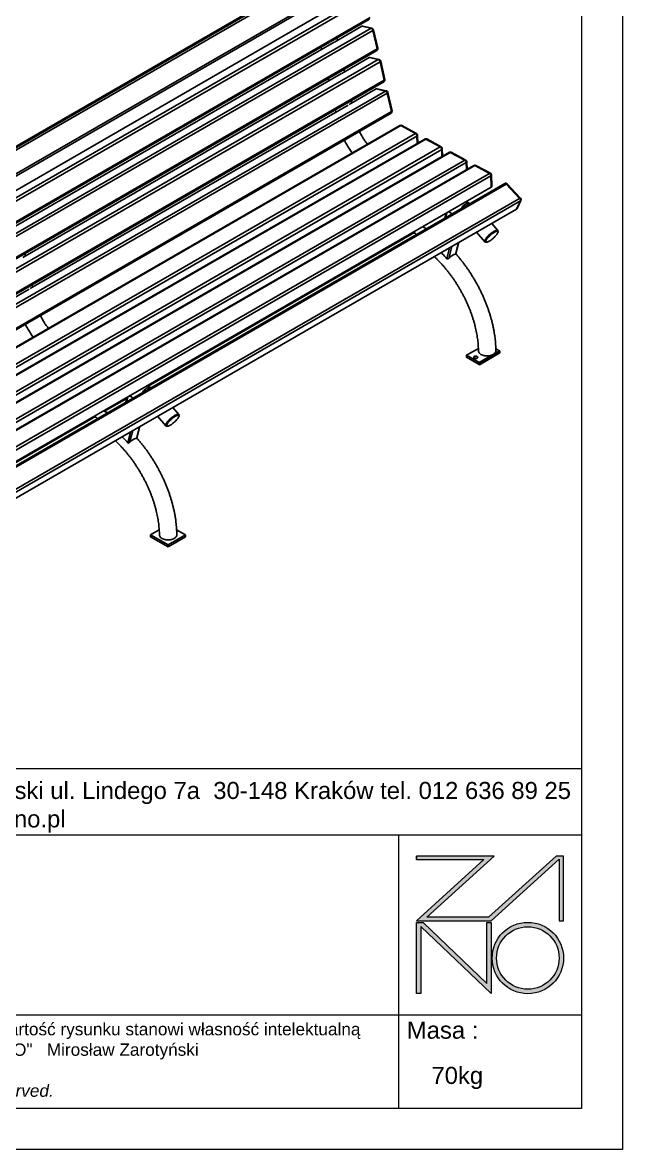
# Model space of a CAD drawing. Header units: millimetres. Extents: x 2090 to 8030, y -3450 to 750.
# Drawn here: x 6567 to 8030, y -3450 to -701 of the extents above; entities that cross this region are included whole.
import ezdxf

# ---------------------------------------------------------------- set-up
doc = ezdxf.new("R2010")
doc.units = ezdxf.units.MM
doc.layers.add('tabelka', color=155, linetype='Continuous')

# ---------------------------------------------------------------- blocks, each defined once
blk = doc.blocks.new('zano')
at = {"layer": 'Defpoints', "lineweight": 5}
for points in [[(6270.2, 3716.2), (6270.2, 3707.4), (6434.8, 3707.4), (6270.2, 3558.4), (6452.4, 3558.4), (6617.9, 3708.2), (6617.9, 3558.4), (6628.6, 3558.4), (6628.6, 3716.2), (6610.7, 3716.2), (6446.1, 3567.2), (6295.4, 3567.2), (6459.9, 3716.2), (6270.2, 3716.2), (6270.2, 3707.4)], [(6270.2, 3554.4), (6286.2, 3554.4), (6441.7, 3405.6), (6441.7, 3554.4), (6452.4, 3554.4), (6452.4, 3380.5), (6281, 3544.6), (6281, 3380.5), (6270.2, 3380.5)]]:
    blk.add_hatch(color=251, dxfattribs=at).paths.add_polyline_path(points)
h = blk.add_hatch(color=251, dxfattribs=at)
h.paths.add_polyline_path([(6454.7, 3467.4, 1), (6628.6, 3467.4, 1)])
h.paths.add_polyline_path([(6617.9, 3467.4, -1), (6465.4, 3467.4, -1)], flags=16)
at = {"layer": 'Defpoints', "color": 251, "lineweight": 5}
blk.add_lwpolyline([(6434.8, 3707.4), (6270.2, 3558.4), (6452.4, 3558.4), (6617.9, 3708.2), (6617.9, 3558.4), (6628.6, 3558.4), (6628.6, 3716.2), (6610.7, 3716.2), (6446.1, 3567.2), (6295.4, 3567.2), (6459.9, 3716.2), (6270.2, 3716.2), (6270.2, 3707.4), (6432.1, 3707.4)], dxfattribs=at)
for points in [[(6270.2, 3716.2), (6270.2, 3707.4), (6434.8, 3707.4), (6270.2, 3558.4), (6452.4, 3558.4), (6617.9, 3708.2), (6617.9, 3558.4), (6628.6, 3558.4), (6628.6, 3716.2), (6610.7, 3716.2), (6446.1, 3567.2), (6295.4, 3567.2), (6459.9, 3716.2), (6270.2, 3716.2), (6270.2, 3707.4)], [(6270.2, 3554.4), (6286.2, 3554.4), (6441.7, 3405.6), (6441.7, 3554.4), (6452.4, 3554.4), (6452.4, 3380.5), (6281, 3544.6), (6281, 3380.5), (6270.2, 3380.5)]]:
    blk.add_lwpolyline(points, close=True, dxfattribs=at)
for radius in [87, 76.3]:
    blk.add_circle((6541.7, 3467.4), radius, dxfattribs=at)
blk = doc.blocks.new('TABELA')
at = {"layer": 'tabelka', "lineweight": 5}
for p, q in [((4587.4, 3929.4), (6672.4, 3929.4)), ((4587.4, 3767.6), (4587.4, 3929.4)), ((4587.4, 3929.4), (6672.4, 3929.4)), ((6226.5, 3767.6), (6226.5, 3329)), ((4587.4, 3329), (6672.4, 3329)), ((5001.6, 3329), (5001.6, 3100.4)), ((6226.5, 3329), (6226.5, 3100.4))]:
    blk.add_line(p, q, dxfattribs=at)
blk.add_lwpolyline([(4587.4, 3767.6), (6672.4, 3767.6), (6672.4, 3100.4), (4587.4, 3100.4)], close=True, dxfattribs=at)
blk.add_blockref('zano', (0, 0))
at = {"layer": 'tabelka', "lineweight": 5, "attachment_point": 1}
for s, insert, char_height, width in [('{\\fArial|b0|i0|c238|p34;"ZANO"  Mirosław Zarotyński ul. Lindego 7a  30-148 Kraków tel. 012 636 89 25\\Pwww.zano.pl  ,   biuro@zano.pl}', (4613, 3896.9), 41.595, 2040.38), ('{\\fArial|b0|i0|c238|p34;Produkt : }', (4622, 3694.1), 41.595, 265.273), ('{\\fCentury Gothic|b0|i0|c238|p34;02,086,1 }', (4622, 3579.5), 60, 713.135), ('{\\fArial|b0|i0|c238|p34;Skala: }', (4622, 3310.3), 41.595, 191.675), ('{\\fArial|b0|i0|c238|p34;Masa :}', (6246.7, 3312.2), 41.595, 200.457), ('{\\fArial|b0|i0|c238|p34;1:1}', (4742.5, 3203.5), 41.595, 42.482), ('{\\fArial|b0|i0|c238|p34;70kg}', (6306.7, 3201.8), 41.595, 125.479)]:
    blk.add_mtext(s, dxfattribs=dict(at, insert=insert, char_height=char_height, width=width))
at = {"layer": 'tabelka', "color": 1, "lineweight": 5, "insert": (5038.9, 3308.9), "char_height": 30, "width": 1186.12, "attachment_point": 1}
blk.add_mtext('{\\fArial|b0|i0|c0|p34;Projekt i zawartość rysunku stanowi własność intelektualną firmy \\fArial|b0|i0|c238|p34; "Z A N O"   Mirosław Zarotyński\\fArial|b0|i1|c238|p34;\\P\\PAll rights reserved.}', dxfattribs=at)
blk = doc.blocks.new('izomertria')
for p, q in [((-3700.9, 680.6), (-2010.9, 1656.2)), ((-2005.9, 1652.8), (-3695.9, 677.2)), ((-3718.7, 673.6), (-2028.8, 1649.2)), ((-3673.4, 627.4), (-1983.4, 1603)), ((-3673.2, 632.8), (-1983.2, 1608.4)), ((-3662.6, 580.3), (-1972.6, 1556)), ((-1968.2, 1550.7), (-3658.2, 575.1)), ((-2839.3, 1073.5), (-2062.7, 1521.8)), ((-3648.7, 526.5), (-1958.7, 1502.1)), ((-3647.8, 530.1), (-1957.8, 1505.7)), ((-2044, 1446), (-1977.4, 1484.5)), ((-1955.1, 1479.5), (-1977.4, 1484.5)), ((-1953, 1479.8), (-1975.3, 1484.8)), ((-3645.1, 503.8), (-1955.1, 1479.5)), ((-1950.7, 1474.2), (-3640.7, 498.6)), ((-1940.4, 1429.2), (-1950.7, 1474.2)), ((-1938.9, 1431.1), (-1949.2, 1476.1)), ((-2821.8, 997), (-2045.2, 1445.3)), ((-2077.2, 1433.7), (-2075.8, 1427.7)), ((-2037.4, 1449.8), (-2038.8, 1455.9)), ((-3631.2, 450), (-1941.2, 1425.6)), ((-3630.3, 453.6), (-1940.4, 1429.2)), ((-3627.6, 427.4), (-1937.6, 1403)), ((-2026.5, 1369.5), (-1959.9, 1408)), ((-1937.6, 1403), (-1959.9, 1408)), ((-1935.5, 1403.3), (-1957.8, 1408.3)), ((-1933.2, 1397.7), (-3623.2, 422.1)), ((-2019.9, 1373.3), (-2021.3, 1379.4)), ((-1922.9, 1352.7), (-1933.2, 1397.7)), ((-1921.4, 1354.6), (-1931.7, 1399.6)), ((-3613.7, 373.5), (-1923.8, 1349.1)), ((-3612.9, 377.1), (-1922.9, 1352.7)), ((-2804.4, 920.5), (-2027.7, 1368.8)), ((-2059.7, 1357.2), (-2058.3, 1351.2)), ((-3610.2, 350.9), (-1920.2, 1326.5)), ((-1915.8, 1321.2), (-3605.8, 345.6)), ((-2008.5, 1293.4), (-1942.5, 1331.5)), ((-1920.2, 1326.5), (-1942.5, 1331.5)), ((-1918.1, 1326.8), (-1940.4, 1331.9)), ((-1905.4, 1276.2), (-1915.8, 1321.2)), ((-1903.9, 1278.1), (-1914.3, 1323.1)), ((-2786.3, 844.4), (-2010.9, 1292)), ((-2002.4, 1296.9), (-2003.8, 1302.9)), ((-3596.3, 297), (-1906.3, 1272.6)), ((-3595.4, 300.6), (-1905.4, 1276.2)), ((-2042.2, 1280.7), (-2040.9, 1274.7)), ((-1884.9, 1242.3), (-3574.9, 266.6)), ((-1882.5, 1242.1), (-3572.4, 266.4)), ((-1847.1, 1222.7), (-1882.5, 1242.1)), ((-1844.6, 1223), (-1880, 1242.3)), ((-3537.1, 247.1), (-1847.1, 1222.7)), ((-1843.5, 1216.7), (-3533.5, 241)), ((-1843.1, 1198.7), (-1843.5, 1216.7)), ((-1841.6, 1199.5), (-1842, 1218.7)), ((-1824.5, 1209.4), (-3514.5, 233.8)), ((-1822.1, 1209.2), (-3512.1, 233.6)), ((-3476.8, 214.6), (-1786.8, 1190.2)), ((-1783.1, 1184.2), (-3473.1, 208.6)), ((-1786.8, 1190.2), (-1822.1, 1209.2)), ((-1784.3, 1190.5), (-1819.6, 1209.5)), ((-1782.6, 1166.5), (-1783.1, 1184.2)), ((-1781.1, 1167.4), (-1781.7, 1186.2)), ((-1764.4, 1177), (-3454.4, 201.4)), ((-1762, 1176.8), (-3452, 201.2)), ((-3416.7, 182.3), (-1726.7, 1157.9)), ((-1726.7, 1157.9), (-1762, 1176.8)), ((-1724.2, 1158.1), (-1759.6, 1177.1)), ((-1723.1, 1151.8), (-3413, 176.2)), ((-1704.4, 1144.7), (-3394.3, 169.1)), ((-1702, 1144.5), (-3392, 168.9)), ((-1722.5, 1134.2), (-1723.1, 1151.8)), ((-1721, 1135), (-1721.6, 1153.9)), ((-1666.6, 1125.5), (-1702, 1144.5)), ((-1664.2, 1125.8), (-1699.5, 1144.7)), ((-3356.6, 149.9), (-1666.6, 1125.5)), ((-1663, 1119.5), (-3353, 143.9)), ((-1629.5, 1100.7), (-3319.5, 125.1)), ((-1662.2, 1092.1), (-1663, 1119.5)), ((-1660.7, 1094.1), (-1661.5, 1121.5)), ((-1590.8, 1065.1), (-1623.4, 1099.8)), ((-3352.2, 116.5), (-1662.2, 1092.1)), ((-1625.6, 1099.3), (-3315.6, 123.7)), ((-1593.1, 1064.6), (-1625.6, 1099.3)), ((-3283.1, 89), (-1593.1, 1064.6)), ((-1591.2, 1058.2), (-3281.2, 82.6)), ((-1714.1, 1051.8), (-1723.3, 1056.8)), ((-1600.3, 1038.6), (-1591.2, 1058.2)), ((-1599, 1040), (-1589.9, 1059.5)), ((-3290.3, 63), (-1600.3, 1038.6)), ((-1772.1, 1028.6), (-1775.1, 1016.6)), ((-1773.6, 1017.5), (-1770.6, 1029.5)), ((-1646, 986.5), (-1660.9, 1003.6)), ((-1855, 978.4), (-2499, 606.6)), ((-1874.6, 969.5), (-1872.1, 968.6)), ((-1698.3, 982), (-1678, 958.7)), ((-1646, 984), (-1647.2, 985.5)), ((-1770.5, 917.5), (-1763.7, 944.3)), ((-1766, 918.3), (-1758.6, 947.3)), ((-1749.1, 928.2), (-1741.8, 957)), ((-1748.5, 928.4), (-1741.1, 957.3)), ((-1676.8, 959.7), (-1675.5, 958.3)), ((-2797.7, 924.3), (-2799.1, 930.4)), ((-1973.9, 909.8), (-1973.4, 912.4)), ((-2018.7, 886.3), (-2018.7, 883.9)), ((-2780.3, 847.8), (-2781.6, 853.9)), ((-2048, 869.3), (-2048, 867)), ((-2045.6, 868.4), (-2047.6, 869.6)), ((-3564.1, 395.3), (-2788.7, 843)), ((-1693.6, 698.6), (-1722.6, 681.9)), ((-1722.4, 681.8), (-1693.6, 698.4)), ((-1691.3, 663.9), (-1641.8, 692.4)), ((-1691, 658.9), (-1641.5, 687.5)), ((-1690.9, 663.3), (-1641.4, 691.8)), ((-1690.9, 659.2), (-1641.4, 687.7)), ((-1651.2, 697.9), (-1641.8, 692.4)), ((-1641.4, 691.8), (-1641.4, 687.7)), ((-1722.7, 677.5), (-1722.7, 681.6)), ((-1722.4, 681.8), (-1691.3, 663.9)), ((-1691.3, 659), (-1722.4, 676.9)), ((-1690.9, 663.3), (-1690.9, 659.2)), ((-2492, 602.8), (-2501.1, 607.8)), ((-2549.9, 579.6), (-2553, 567.6)), ((-2551.4, 568.5), (-2548.4, 580.5)), ((-2550.6, 576.8), (-2605.1, 545.4)), ((-2423.9, 537.5), (-2438.7, 554.6)), ((-2632.8, 529.4), (-3276.8, 157.6)), ((-2476.2, 533), (-2455.8, 509.7)), ((-2423.8, 535), (-2425.1, 536.5)), ((-2652.4, 520.4), (-2649.9, 519.5)), ((-2548.3, 468.4), (-2541.5, 495.3)), ((-2543.8, 469.2), (-2536.4, 498.2)), ((-2526.9, 479.2), (-2519.6, 507.9)), ((-2526.3, 479.4), (-2518.9, 508.3)), ((-2454.6, 510.7), (-2453.4, 509.3)), ((-2751.7, 460.7), (-2751.3, 463.3)), ((-2796.5, 437.2), (-2796.6, 434.9)), ((-2492.6, 243.7), (-2471.7, 255.8)), ((-2429.3, 256.2), (-2407.7, 243.7)), ((-2492.6, 238.8), (-2492.6, 243.7)), ((-2450.1, 219.3), (-2492.6, 243.7)), ((-2450.1, 214.4), (-2492.6, 238.8)), ((-2407.7, 243.7), (-2450.1, 219.3)), ((-2407.7, 238.8), (-2450.1, 214.4)), ((-2407.7, 238.8), (-2407.7, 243.7)), ((-2450.1, 214.4), (-2450.1, 219.3))]:
    blk.add_line(p, q)
at = {"flags": 128}
for points in [[(-1949.2, 1476.1), (-1949.2, 1475.9), (-1949.3, 1475.5), (-1949.6, 1475), (-1950.1, 1474.6), (-1950.7, 1474.2)], [(-1940.4, 1429.2), (-1939.7, 1429.6), (-1939.3, 1430), (-1939, 1430.4), (-1938.8, 1430.9), (-1938.9, 1431.1)], [(-1931.7, 1399.6), (-1931.7, 1399.4), (-1931.8, 1399), (-1932.1, 1398.5), (-1932.6, 1398.1), (-1933.2, 1397.7)], [(-1922.9, 1352.7), (-1922.3, 1353.1), (-1921.8, 1353.5), (-1921.5, 1354), (-1921.4, 1354.4), (-1921.4, 1354.6)], [(-1914.3, 1323.1), (-1914.3, 1322.9), (-1914.4, 1322.5), (-1914.7, 1322), (-1915.1, 1321.6), (-1915.8, 1321.2)], [(-1905.4, 1276.2), (-1904.8, 1276.6), (-1904.3, 1277), (-1904, 1277.5), (-1903.9, 1277.9), (-1903.9, 1278.1)], [(-1625.6, 1099.3), (-1626.3, 1100), (-1627, 1100.4), (-1627.7, 1100.8), (-1628.3, 1100.9), (-1628.9, 1100.9), (-1629.5, 1100.7), (-1629.5, 1100.7)], [(-1623.4, 1099.8), (-1623.5, 1099.9), (-1623.9, 1100), (-1624.4, 1099.9), (-1625, 1099.7), (-1625.6, 1099.3)], [(-1724.7, 1050.8), (-1722.7, 1051.7), (-1720.8, 1052.4), (-1718.9, 1052.7), (-1717.1, 1052.7), (-1715.4, 1052.4), (-1714.1, 1051.8)], [(-1593.1, 1064.6), (-1592.4, 1064.9), (-1591.8, 1065.2), (-1591.4, 1065.2), (-1591, 1065.2), (-1590.8, 1065.1)], [(-1645.9, 983.9), (-1645.7, 984.7), (-1645.7, 985.6), (-1645.9, 986.4), (-1646.4, 986.9), (-1647.2, 987.1), (-1648.3, 987.1), (-1649.6, 986.9), (-1651.1, 986.4), (-1652.8, 985.7), (-1654.6, 984.7), (-1656.6, 983.6), (-1658.6, 982.2), (-1660.8, 980.7), (-1662.9, 979.1), (-1665, 977.3), (-1667.1, 975.5), (-1669.1, 973.6), (-1671, 971.7), (-1672.7, 969.8), (-1674.2, 968), (-1675.6, 966.2), (-1676.6, 964.6), (-1677.5, 963.1), (-1678.1, 961.7), (-1678.4, 960.6), (-1678.4, 959.6), (-1678.2, 958.9), (-1677.6, 958.4)], [(-1676.8, 959.7), (-1676.9, 959.9), (-1677.2, 960.7), (-1677.1, 961.6), (-1676.8, 962.8), (-1676.2, 964.1), (-1675.3, 965.6), (-1674.2, 967.2), (-1672.8, 968.9), (-1671.3, 970.7), (-1669.6, 972.5), (-1667.7, 974.4), (-1665.7, 976.2), (-1663.7, 977.9), (-1661.6, 979.5), (-1659.6, 981), (-1657.6, 982.4), (-1655.6, 983.6), (-1653.8, 984.5), (-1652.2, 985.3), (-1650.7, 985.8), (-1649.4, 986), (-1648.4, 986), (-1647.6, 985.8), (-1647.2, 985.5)], [(-1675.2, 958), (-1675.7, 958.5), (-1675.9, 959.2), (-1675.9, 960.1), (-1675.5, 961.3), (-1674.9, 962.6), (-1674, 964.1), (-1672.9, 965.7), (-1671.6, 967.5), (-1670, 969.3), (-1668.3, 971.1), (-1666.4, 972.9), (-1664.5, 974.7), (-1662.4, 976.5), (-1660.4, 978.1), (-1658.3, 979.6), (-1656.3, 980.9), (-1654.4, 982.1), (-1652.5, 983.1), (-1650.9, 983.8), (-1649.4, 984.3), (-1648.1, 984.6), (-1647.1, 984.6), (-1646.3, 984.3), (-1645.8, 983.8), (-1645.6, 983.1), (-1645.7, 982.2), (-1646, 981), (-1646.6, 979.7), (-1647.5, 978.2), (-1648.6, 976.6), (-1650, 974.8), (-1651.5, 973.1), (-1653.2, 971.2), (-1655.1, 969.4), (-1657.1, 967.6), (-1659.1, 965.9), (-1661.2, 964.2), (-1663.2, 962.7), (-1665.2, 961.4), (-1667.2, 960.2), (-1669, 959.3), (-1670.6, 958.5), (-1672.1, 958), (-1673.4, 957.8), (-1674.4, 957.8), (-1675.2, 958)], [(-1651.1, 692.8), (-1651.1, 692.8), (-1651.3, 691.2), (-1651.8, 689.6), (-1652.7, 688.1), (-1654, 686.6), (-1655.5, 685.3), (-1657.3, 684.1), (-1659.4, 683.1), (-1661.7, 682.2), (-1664.2, 681.5), (-1666.8, 680.9), (-1669.6, 680.6), (-1672.3, 680.5), (-1675.1, 680.6), (-1677.8, 680.9), (-1680.4, 681.5), (-1682.9, 682.2), (-1685.2, 683.1), (-1687.3, 684.1), (-1689.1, 685.3), (-1690.7, 686.6), (-1691.9, 688.1), (-1692.8, 689.6), (-1693.3, 691.2), (-1693.5, 692.8)], [(-1696.2, 679), (-1695.4, 678.3), (-1694.9, 677.6), (-1694.8, 676.8), (-1695, 676.1), (-1695.6, 675.3), (-1696.5, 674.8), (-1697.6, 674.3), (-1698.9, 674.1), (-1700.3, 674.1), (-1701.6, 674.2), (-1702.8, 674.6), (-1703.7, 675.2), (-1704.4, 675.9), (-1704.7, 676.6), (-1704.7, 677.4), (-1704.3, 678.2), (-1703.5, 678.8), (-1702.5, 679.3), (-1701.3, 679.7), (-1699.9, 679.8), (-1698.6, 679.7), (-1697.3, 679.4), (-1696.2, 679)], [(-2502.5, 601.7), (-2500.5, 602.7), (-2498.6, 603.4), (-2496.7, 603.7), (-2494.9, 603.7), (-2493.3, 603.4), (-2491.9, 602.8)], [(-2423.7, 534.9), (-2423.5, 535.6), (-2423.5, 536.6), (-2423.7, 537.3), (-2424.3, 537.8), (-2425.1, 538.1), (-2426.1, 538.1), (-2427.4, 537.9), (-2428.9, 537.4), (-2430.6, 536.6), (-2432.4, 535.7), (-2434.4, 534.6), (-2436.5, 533.2), (-2438.6, 531.7), (-2440.7, 530.1), (-2442.9, 528.3), (-2444.9, 526.5), (-2446.9, 524.6), (-2448.8, 522.7), (-2450.5, 520.8), (-2452, 519), (-2453.4, 517.2), (-2454.5, 515.6), (-2455.3, 514.1), (-2455.9, 512.7), (-2456.2, 511.5), (-2456.2, 510.6), (-2456, 509.8), (-2455.4, 509.4), (-2455.4, 509.4)], [(-2454.6, 510.7), (-2454.8, 510.9), (-2455, 511.6), (-2454.9, 512.6), (-2454.6, 513.7), (-2454, 515.1), (-2453.1, 516.6), (-2452, 518.2), (-2450.7, 519.9), (-2449.1, 521.7), (-2447.4, 523.5), (-2445.5, 525.4), (-2443.6, 527.2), (-2441.5, 528.9), (-2439.4, 530.5), (-2437.4, 532), (-2435.4, 533.4), (-2433.4, 534.5), (-2431.6, 535.5), (-2430, 536.2), (-2428.5, 536.7), (-2427.2, 537), (-2426.2, 537), (-2425.4, 536.8), (-2425.1, 536.5)], [(-2453, 509), (-2453.5, 509.5), (-2453.7, 510.2), (-2453.7, 511.1), (-2453.3, 512.3), (-2452.7, 513.6), (-2451.9, 515.1), (-2450.7, 516.7), (-2449.4, 518.4), (-2447.8, 520.2), (-2446.1, 522.1), (-2444.3, 523.9), (-2442.3, 525.7), (-2440.2, 527.4), (-2438.2, 529.1), (-2436.1, 530.6), (-2434.1, 531.9), (-2432.2, 533.1), (-2430.4, 534), (-2428.7, 534.8), (-2427.2, 535.3), (-2426, 535.5), (-2424.9, 535.5), (-2424.2, 535.3), (-2423.7, 534.8), (-2423.4, 534.1), (-2423.5, 533.1), (-2423.8, 532), (-2424.4, 530.7), (-2425.3, 529.2), (-2426.4, 527.5), (-2427.8, 525.8), (-2429.3, 524), (-2431, 522.2), (-2432.9, 520.4), (-2434.9, 518.6), (-2436.9, 516.8), (-2439, 515.2), (-2441, 513.7), (-2443, 512.4), (-2445, 511.2), (-2446.8, 510.2), (-2448.5, 509.5), (-2449.9, 509), (-2451.2, 508.7), (-2452.2, 508.7), (-2453, 509)], [(-2428.9, 243.7), (-2428.9, 243.7), (-2429.1, 242.1), (-2429.7, 240.6), (-2430.5, 239.1), (-2431.8, 237.6), (-2433.3, 236.3), (-2435.1, 235.1), (-2437.2, 234), (-2439.5, 233.1), (-2442, 232.4), (-2444.6, 231.9), (-2447.4, 231.6), (-2450.1, 231.5), (-2452.9, 231.6), (-2455.6, 231.9), (-2458.2, 232.4), (-2460.7, 233.1), (-2463, 234), (-2465.1, 235.1), (-2467, 236.3), (-2468.5, 237.6), (-2469.7, 239.1), (-2470.6, 240.6), (-2471.2, 242.1), (-2471.3, 243.7)]]:
    blk.add_lwpolyline(points, dxfattribs=at)
for centre, radius, start, end in [((-1975.9, 1482), 2.95, 78.5509, 121.586), ((-1953.6, 1476.9), 2.95, 78.5499, 121.5871), ((-1957.6, 1472.9), 7.06, 10.9166, 69.1059), ((-1954.1, 1475), 5, 12.934, 77.361), ((-1943.7, 1429.9), 5, 299.9973, 12.934), ((-1958.4, 1405.5), 2.95, 78.5558, 121.582), ((-1943.3, 1428), 3.13, 310.1656, 22.1175), ((-1936.1, 1400.4), 2.95, 78.5564, 121.5805), ((-1940.1, 1396.4), 7.06, 10.9172, 69.1048), ((-1936.6, 1398.5), 5, 12.934, 77.361), ((-1926.3, 1353.4), 5, 299.9973, 12.934), ((-1925.8, 1351.5), 3.13, 310.1667, 22.1167), ((-1941, 1329), 2.95, 78.5509, 121.586), ((-1918.6, 1324), 2.95, 78.5511, 121.5846), ((-1922.7, 1319.9), 7.06, 10.9174, 69.1047), ((-1919.1, 1322), 5, 12.934, 77.361), ((-1908.8, 1277), 5, 299.9973, 12.934), ((-1908.3, 1275), 3.13, 310.1662, 22.1169), ((-1882.4, 1237.9), 5, 61.3192, 119.9973), ((-1883.8, 1240), 2.45, 55.8214, 114.8919), ((-1881, 1240), 2.55, 66.3031, 125.2376), ((-1845.7, 1220.6), 2.55, 66.3019, 125.2373), ((-1851.2, 1216.2), 7.68, 3.4587, 58.2737), ((-1847, 1218.6), 5, 1.2823, 61.3192), ((-1844.4, 1218.8), 2.36, 292.1964, 356.5995), ((-1822, 1205.1), 5, 61.7659, 119.9973), ((-1823.5, 1207.2), 2.43, 56.313, 115.081), ((-1820.6, 1207.1), 2.56, 66.5265, 125.1134), ((-1785.3, 1188.2), 2.56, 66.5254, 125.1134), ((-1790.8, 1183.7), 7.68, 3.7378, 58.5724), ((-1786.7, 1186.1), 5, 1.7024, 61.7659), ((-1784, 1186.4), 2.35, 292.0088, 356.8007), ((-1761.9, 1172.7), 5, 61.7659, 119.9973), ((-1763.4, 1174.8), 2.43, 56.3131, 115.0809), ((-1760.6, 1174.8), 2.56, 66.5265, 125.1134), ((-1725.2, 1155.8), 2.56, 66.5254, 125.1134), ((-1730.7, 1151.3), 7.67, 3.7376, 58.5725), ((-1726.6, 1153.7), 5, 1.7024, 61.7659), ((-1723.9, 1154), 2.35, 292.0088, 356.8007), ((-1701.9, 1140.3), 5, 61.7659, 119.9973), ((-1703.3, 1142.5), 2.43, 56.3132, 115.0808), ((-1700.5, 1142.4), 2.56, 66.5255, 125.1144), ((-1665.2, 1123.4), 2.56, 66.5274, 125.1126), ((-1670.6, 1119), 7.67, 3.7376, 58.5725), ((-1666.5, 1121.4), 5, 1.7024, 61.7659), ((-1663.9, 1121.6), 2.35, 292.0114, 356.798), ((-1627, 1096.4), 5, 43.1313, 119.9973), ((-1663.1, 1094.3), 2.42, 293.0927, 355.7167), ((-1709.2, 1026), 29.2, 121.9477, 151.5897), ((-1597.6, 1059.8), 6.59, 345.6621, 46.7969), ((-1592.7, 1060.8), 3.06, 299.0686, 334.5489), ((-1594.5, 1061.6), 5, 334.9862, 43.1313), ((-1601.8, 1041.3), 3.06, 299.0681, 334.5512), ((-1676.2, 961.9), 3.77, 247.3017, 281.553), ((-1642.2, 691.8), 0.768, 2.6066, 57.394), ((-1641.7, 687.7), 0.24, 304.0579, 7.2531), ((-1722.5, 681.7), 0.218, 50.7967, 189.2151), ((-1722, 677.6), 0.768, 182.6051, 237.3945), ((-1699.7, 666.9), 8.04, 70.7907, 109.2092), ((-1691.7, 663.2), 0.768, 2.6066, 57.394), ((-1691.1, 659.1), 0.218, 230.7973, 9.2116), ((-2487, 576.9), 29.2, 121.9475, 151.5899), ((-2454, 512.8), 3.77, 247.2975, 281.5573)]:
    blk.add_arc(centre, radius, start, end)
for centre in [(-114.2, 165.7), (-892, -283.3)]:
    blk.add_ellipse(centre, major_axis=(2297, -1220.9), ratio=0.00587, start_param=3.912726, end_param=3.918439)
for points, knots in [([(-1964, 1196.6), (-1964.9, 1197.7), (-1966.8, 1200), (-1969.6, 1203.9), (-1972.4, 1208), (-1975.1, 1212.2), (-1977.7, 1216.5), (-1980.1, 1220.9), (-1982.1, 1224.8), (-1983.2, 1227.1), (-1983.6, 1228)], [0, 0, 0, 0, 0.117416, 0.251266, 0.385335, 0.51956, 0.653878, 0.788227, 0.922529, 1, 1, 1, 1]), ([(-2020.4, 1206.7), (-2019.7, 1205.2), (-2018, 1201.8), (-2015.2, 1196.7), (-2012.1, 1191.4), (-2008.8, 1186.1), (-2005.4, 1181), (-2002.8, 1177.4), (-2001.3, 1175.5), (-2001.1, 1175.2)], [0, 0, 0, 0, 0.13869, 0.304769, 0.470825, 0.636909, 0.80306, 0.969328, 1, 1, 1, 1]), ([(-1820.4, 990.5), (-1821.3, 991), (-1824.2, 992.8), (-1827.2, 994.4), (-1829.3, 995.6)], [0, 0, 0, 0, 0.282848, 1, 1, 1, 1]), ([(-1855, 978.4), (-1854.8, 978.5), (-1854, 979), (-1852.5, 979.5), (-1850.4, 979.8), (-1848.1, 979.6), (-1845.9, 978.6), (-1844.8, 977.2), (-1844.4, 976.7)], [0, 0, 0, 0, 0.0674532, 0.2315941, 0.4033473, 0.581737, 0.8322286, 1, 1, 1, 1]), ([(-1801.2, 922.7), (-1800.4, 921.9), (-1797.7, 919.4), (-1793.4, 915.1), (-1788.1, 909.6), (-1782.8, 904), (-1777.7, 898.2), (-1772.6, 892.2), (-1767.7, 886), (-1762.8, 879.7), (-1758.1, 873.2), (-1753.4, 866.6), (-1748.9, 859.8), (-1744.6, 853), (-1740.4, 846), (-1736.3, 839), (-1732.4, 831.8), (-1728.6, 824.6), (-1725, 817.4), (-1721.6, 810.1), (-1718.4, 802.7), (-1715.3, 795.3), (-1712.5, 788), (-1709.8, 780.6), (-1707.3, 773.2), (-1705, 765.8), (-1702.9, 758.5), (-1701.1, 751.3), (-1699.4, 744), (-1697.9, 736.9), (-1696.7, 729.8), (-1695.6, 722.9), (-1694.8, 716), (-1694.1, 709.3), (-1693.7, 702.7), (-1693.5, 697.2), (-1693.5, 693.9), (-1693.5, 692.8)], [0, 0, 0, 0, 0.013543, 0.042895, 0.072272, 0.101675, 0.1311, 0.160546, 0.19001, 0.219491, 0.248986, 0.278493, 0.308009, 0.337532, 0.367061, 0.396591, 0.426122, 0.45565, 0.485172, 0.514687, 0.544191, 0.573684, 0.603161, 0.632621, 0.662062, 0.691481, 0.720877, 0.750247, 0.779588, 0.808901, 0.838182, 0.867432, 0.896648, 0.925832, 0.954982, 0.984102, 1, 1, 1, 1]), ([(-1784.7, 932.2), (-1783.7, 931.3), (-1778.9, 926.6), (-1774.2, 921.5), (-1770.5, 917.5)], [0, 0, 0, 0, 0.201108, 1, 1, 1, 1]), ([(-1770.5, 917.5), (-1770.5, 917.4), (-1770.2, 917.2), (-1769.7, 916.9), (-1768.9, 916.7), (-1767.9, 916.9), (-1766.9, 917.4), (-1766.3, 918), (-1766, 918.3)], [0, 0, 0, 0, 0.052629, 0.196604, 0.333547, 0.52876, 0.782526, 1, 1, 1, 1]), ([(-1766, 918.3), (-1765.2, 919.1), (-1763.6, 920.8), (-1761, 923), (-1758.4, 924.9), (-1755.9, 926.4), (-1753.6, 927.5), (-1751.2, 928.2), (-1749.9, 928.2), (-1749.1, 928.2)], [0, 0, 0, 0, 0.138196, 0.2763778, 0.4146344, 0.552891, 0.6900644, 0.8272467, 1, 1, 1, 1]), ([(-1749.1, 928.2), (-1748.9, 928.2), (-1748.6, 928.1), (-1748.6, 928.3), (-1748.6, 928.4)], [0, 0, 0, 0, 0.689937, 1, 1, 1, 1]), ([(-1651.1, 692.8), (-1651.1, 694.1), (-1651.1, 698), (-1651.4, 704.4), (-1651.8, 712.2), (-1652.6, 720.1), (-1653.5, 728), (-1654.7, 736), (-1656.1, 744), (-1657.7, 752.1), (-1659.6, 760.2), (-1661.7, 768.4), (-1664, 776.5), (-1666.5, 784.7), (-1669.2, 792.9), (-1672.1, 801.1), (-1675.2, 809.2), (-1678.5, 817.3), (-1682, 825.4), (-1685.7, 833.5), (-1689.6, 841.4), (-1693.6, 849.3), (-1697.9, 857.1), (-1702.3, 864.9), (-1706.8, 872.5), (-1711.5, 880.1), (-1716.4, 887.5), (-1721.4, 894.8), (-1726.6, 902), (-1731.8, 909), (-1737.3, 915.9), (-1742.8, 922.6), (-1746.5, 926.9), (-1748.4, 929)], [0, 0, 0, 0, 0.017552, 0.050539, 0.08351, 0.116467, 0.149406, 0.182325, 0.21522, 0.248092, 0.280941, 0.313766, 0.346569, 0.37935, 0.412111, 0.444854, 0.477581, 0.510293, 0.542992, 0.575681, 0.608361, 0.641035, 0.673704, 0.706372, 0.739039, 0.771709, 0.804382, 0.837061, 0.869748, 0.902445, 0.935155, 0.967879, 1, 1, 1, 1]), ([(-2741.8, 747.5), (-2742.7, 748.7), (-2744.6, 751), (-2747.4, 754.8), (-2750.3, 758.9), (-2753, 763.2), (-2755.5, 767.5), (-2757.9, 771.9), (-2759.9, 775.7), (-2761, 778.1), (-2761.4, 779)], [0, 0, 0, 0, 0.117416, 0.251266, 0.385335, 0.51956, 0.653878, 0.788227, 0.922529, 1, 1, 1, 1]), ([(-2798.2, 757.7), (-2797.5, 756.2), (-2795.8, 752.8), (-2793, 747.7), (-2789.9, 742.3), (-2786.6, 737.1), (-2783.2, 732), (-2780.6, 728.3), (-2779.1, 726.4), (-2778.9, 726.1)], [0, 0, 0, 0, 0.13869, 0.304769, 0.470825, 0.636909, 0.80306, 0.969328, 1, 1, 1, 1]), ([(-2632.8, 529.3), (-2632.5, 529.5), (-2631.6, 530.1), (-2630.1, 530.5), (-2628.3, 530.8), (-2626.6, 530.6), (-2624.9, 530.1), (-2623.4, 529.2), (-2622.6, 528.2), (-2622.2, 527.7)], [0, 0, 0, 0, 0.0913, 0.256941, 0.400759, 0.548407, 0.692445, 0.842163, 1, 1, 1, 1]), ([(-2598.3, 541.5), (-2599.1, 542), (-2602, 543.8), (-2605, 545.4), (-2607.1, 546.6)], [0, 0, 0, 0, 0.282848, 1, 1, 1, 1]), ([(-2579, 473.6), (-2578.2, 472.9), (-2575.6, 470.4), (-2571.2, 466.1), (-2565.9, 460.6), (-2560.7, 455), (-2555.5, 449.1), (-2550.5, 443.1), (-2545.5, 437), (-2540.6, 430.6), (-2535.9, 424.2), (-2531.3, 417.6), (-2526.8, 410.8), (-2522.4, 404), (-2518.2, 397), (-2514.1, 390), (-2510.2, 382.8), (-2506.4, 375.6), (-2502.8, 368.3), (-2499.4, 361), (-2496.2, 353.7), (-2493.1, 346.3), (-2490.3, 338.9), (-2487.6, 331.5), (-2485.1, 324.2), (-2482.8, 316.8), (-2480.8, 309.5), (-2478.9, 302.2), (-2477.2, 295), (-2475.7, 287.9), (-2474.5, 280.8), (-2473.4, 273.9), (-2472.6, 267), (-2472, 260.3), (-2471.5, 253.7), (-2471.4, 248.2), (-2471.3, 244.9), (-2471.3, 243.7)], [0, 0, 0, 0, 0.013543, 0.042895, 0.072272, 0.101675, 0.1311, 0.160546, 0.19001, 0.219491, 0.248986, 0.278493, 0.308009, 0.337532, 0.367061, 0.396591, 0.426122, 0.45565, 0.485172, 0.514687, 0.544191, 0.573684, 0.603161, 0.632621, 0.662062, 0.691481, 0.720877, 0.750247, 0.779588, 0.808901, 0.838182, 0.867432, 0.896648, 0.925832, 0.954982, 0.984102, 1, 1, 1, 1]), ([(-2562.5, 483.2), (-2561.5, 482.3), (-2556.7, 477.6), (-2552, 472.5), (-2548.3, 468.4)], [0, 0, 0, 0, 0.201108, 1, 1, 1, 1]), ([(-2548.3, 468.4), (-2548.3, 468.4), (-2548, 468.1), (-2547.5, 467.9), (-2546.7, 467.7), (-2545.7, 467.9), (-2544.7, 468.4), (-2544.1, 469), (-2543.8, 469.2)], [0, 0, 0, 0, 0.0526294, 0.1966007, 0.3335444, 0.5287499, 0.7825089, 1, 1, 1, 1]), ([(-2543.8, 469.2), (-2543, 470.1), (-2541.4, 471.8), (-2538.8, 474), (-2536.3, 475.9), (-2533.8, 477.4), (-2531.4, 478.5), (-2529, 479.2), (-2527.7, 479.2), (-2526.9, 479.2)], [0, 0, 0, 0, 0.138193, 0.276376, 0.414634, 0.55289, 0.690064, 0.827246, 1, 1, 1, 1]), ([(-2526.9, 479.2), (-2526.7, 479.1), (-2526.4, 479.1), (-2526.4, 479.3), (-2526.4, 479.4)], [0, 0, 0, 0, 0.689908, 1, 1, 1, 1]), ([(-2428.9, 243.7), (-2428.9, 245.1), (-2429, 249), (-2429.2, 255.4), (-2429.7, 263.2), (-2430.4, 271), (-2431.3, 278.9), (-2432.5, 286.9), (-2433.9, 295), (-2435.6, 303.1), (-2437.4, 311.2), (-2439.5, 319.4), (-2441.8, 327.5), (-2444.3, 335.7), (-2447, 343.9), (-2449.9, 352.1), (-2453, 360.2), (-2456.3, 368.3), (-2459.8, 376.4), (-2463.5, 384.4), (-2467.4, 392.4), (-2471.5, 400.3), (-2475.7, 408.1), (-2480.1, 415.9), (-2484.6, 423.5), (-2489.4, 431), (-2494.2, 438.5), (-2499.2, 445.8), (-2504.4, 452.9), (-2509.7, 460), (-2515.1, 466.8), (-2520.6, 473.5), (-2524.3, 477.8), (-2526.2, 480)], [0, 0, 0, 0, 0.017552, 0.050539, 0.08351, 0.116467, 0.149406, 0.182325, 0.21522, 0.248092, 0.280941, 0.313766, 0.346569, 0.37935, 0.412111, 0.444854, 0.477581, 0.510293, 0.542992, 0.575681, 0.608361, 0.641035, 0.673704, 0.706372, 0.739039, 0.771709, 0.804382, 0.837061, 0.869748, 0.902445, 0.935155, 0.967879, 1, 1, 1, 1])]:
    blk.add_open_spline(points, degree=3, knots=knots)

msp = doc.modelspace()

# ---------------------------------------------------------------- linework, layer by layer
at = {"layer": 'tabelka', "lineweight": 5}
for points in [[(2089.66, 750.12), (8029.66, 750.12), (8029.66, -3449.88), (2089.66, -3449.88)], [(2189.66, 650.12), (7929.66, 650.12), (7929.66, -3349.88), (2189.66, -3349.88)]]:
    msp.add_lwpolyline(points, close=True, dxfattribs=at)

# ---------------------------------------------------------------- block references
for name, p in [('izomertria', (9372.01, -2194.49)), ('TABELA', (1257.28, -6450.29))]:
    msp.add_blockref(name, p)

doc.saveas('drawing.dxf')
